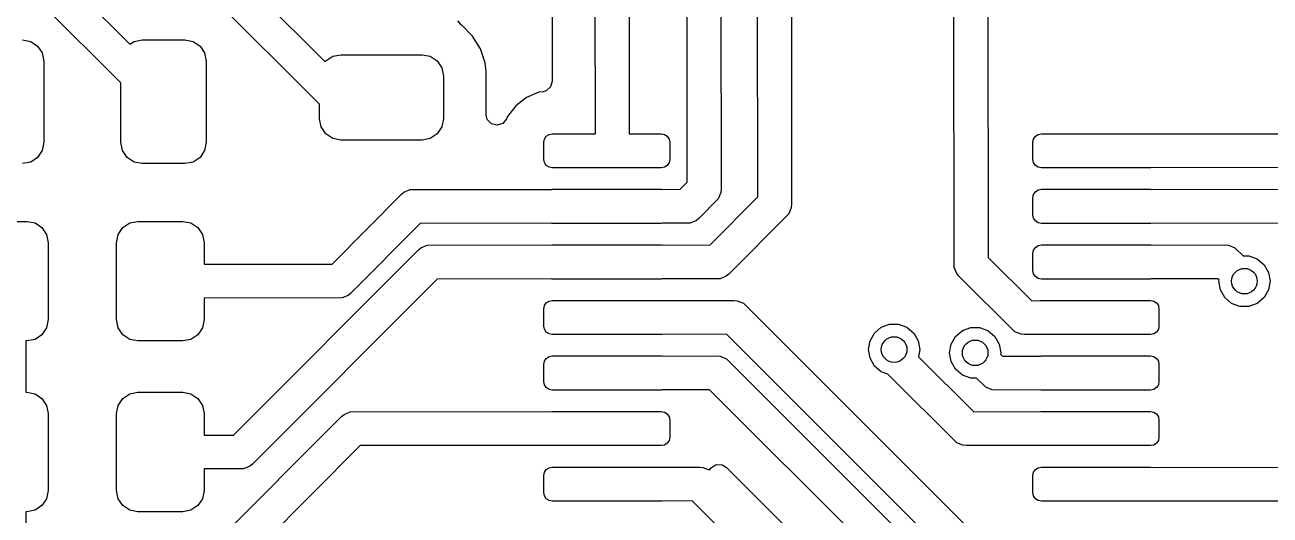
# Model space of a CAD drawing. Extents: x 123.7 to 187.7, y -113.5 to -73.6.
# Drawn here: x 146 to 160.58, y -99.88 to -94.14 of the extents above; entities that cross this region are included whole.
import ezdxf

# ---------------------------------------------------------------- set-up
doc = ezdxf.new("R2010")
doc.units = 0
doc.layers.add('BLACK', color=7, linetype='CONTINUOUS')

msp = doc.modelspace()

# ---------------------------------------------------------------- linework, layer by layer
at = {"layer": 'BLACK', "linetype": 'CONTINUOUS'}
for p, q in [((152.681261, -95.415), (152.677601, -87.557937)), ((153.073778, -87.560975), (153.077436, -95.415)), ((153.756259, -95.979722), (153.752647, -90.632975)), ((154.148832, -90.635929), (154.1525, -96.065)), ((154.58126, -96.153823), (154.577643, -90.657972)), ((154.973828, -90.660933), (154.9775, -96.24)), ((152.177, -90.898826), (152.177, -94.800638)), ((147.202181, -92.262093), (149.518626, -94.573843)), ((149.4525, -95.067588), (146.861079, -92.481421)), ((156.881343, -96.979018), (156.877574, -93.017778)), ((157.273884, -93.139604), (157.277425, -96.86178)), ((146.552373, -93.687095), (147.234062, -94.365946)), ((147.1275, -94.819026), (146.211079, -93.906421)), ((151.115663, -94.142585), (151.071596, -94.093594)), ((151.115489, -94.142807), (151.115663, -94.142585)), ((151.116783, -94.14383), (151.115489, -94.142807)), ((151.118319, -94.145538), (151.116783, -94.14383)), ((151.121156, -94.147288), (151.118319, -94.145538)), ((151.245212, -94.271344), (151.121156, -94.147288)), ((151.337314, -94.420666), (151.245212, -94.271344)), ((145.9775, -94.315), (146.073171, -94.33403)), ((146.073171, -94.33403), (146.154277, -94.388223)), ((146.154277, -94.388223), (146.20847, -94.469329)), ((147.234062, -94.365946), (147.281829, -94.33403)), ((147.281829, -94.33403), (147.3775, -94.315)), ((147.3775, -94.315), (147.8775, -94.315)), ((147.8775, -94.315), (147.973171, -94.33403)), ((147.973171, -94.33403), (148.054277, -94.388223)), ((148.054277, -94.388223), (148.10847, -94.469329)), ((151.391485, -94.584144), (151.337314, -94.420666)), ((146.20847, -94.469329), (146.2275, -94.565)), ((146.2275, -94.565), (146.2275, -95.515)), ((148.10847, -94.469329), (148.1275, -94.565)), ((148.1275, -94.565), (148.1275, -95.515)), ((149.518626, -94.573843), (149.525723, -94.563223)), ((149.525723, -94.563223), (149.606829, -94.50903)), ((149.606829, -94.50903), (149.7025, -94.49)), ((149.7025, -94.49), (150.6525, -94.49)), ((150.6525, -94.49), (150.748171, -94.50903)), ((150.748171, -94.50903), (150.829277, -94.563223)), ((150.829277, -94.563223), (150.88347, -94.644329)), ((150.88347, -94.644329), (150.9025, -94.74)), ((151.392498, -94.5872), (151.391485, -94.584144)), ((151.392499, -94.587203), (151.392498, -94.5872)), ((151.402291, -94.683065), (151.392499, -94.587203)), ((151.402999, -94.689992), (151.402291, -94.683065)), ((151.402999, -95.192238), (151.402999, -94.689992)), ((147.1275, -95.515), (147.1275, -94.819026)), ((150.9025, -94.74), (150.9025, -95.24)), ((152.157315, -94.867677), (152.104511, -94.913432)), ((152.177, -94.800638), (152.157315, -94.867677)), ((151.87466, -94.990463), (151.749218, -95.086718)), ((152.020737, -94.929956), (151.87466, -94.990463)), ((152.020745, -94.929954), (152.020737, -94.929956)), ((152.069185, -94.923577), (152.020745, -94.929954)), ((152.104511, -94.913432), (152.069185, -94.923577)), ((149.4525, -95.24), (149.4525, -95.067588)), ((151.749218, -95.086718), (151.652963, -95.21216)), ((149.47153, -95.335671), (149.4525, -95.24)), ((150.9025, -95.24), (150.88347, -95.335671)), ((151.416113, -95.247736), (151.402999, -95.192238)), ((151.463722, -95.298875), (151.416113, -95.247736)), ((151.531421, -95.316156), (151.463722, -95.298875)), ((151.597716, -95.294093), (151.531421, -95.316156)), ((151.641559, -95.239691), (151.597716, -95.294093)), ((151.652963, -95.21216), (151.641559, -95.239691)), ((149.525723, -95.416777), (149.47153, -95.335671)), ((149.606829, -95.47097), (149.525723, -95.416777)), ((150.829277, -95.416777), (150.748171, -95.47097)), ((150.88347, -95.335671), (150.829277, -95.416777)), ((152.085112, -95.476732), (152.106789, -95.444289)), ((152.106789, -95.444289), (152.139232, -95.422612)), ((152.139232, -95.422612), (152.1775, -95.415)), ((152.1775, -95.415), (152.681261, -95.415)), ((153.077436, -95.415), (153.4525, -95.415)), ((153.4525, -95.415), (153.490768, -95.422612)), ((153.490768, -95.422612), (153.523211, -95.444289)), ((153.523211, -95.444289), (153.544888, -95.476732)), ((157.810112, -95.476732), (157.831789, -95.444289)), ((157.831789, -95.444289), (157.864232, -95.422612)), ((157.864232, -95.422612), (157.9025, -95.415)), ((157.9025, -95.415), (159.1775, -95.415)), ((159.1775, -95.415), (159.192093, -95.417902)), ((159.192093, -95.417902), (161.326028, -95.415)), ((146.2275, -95.515), (146.20847, -95.610671)), ((147.14653, -95.610671), (147.1275, -95.515)), ((148.1275, -95.515), (148.10847, -95.610671)), ((149.7025, -95.49), (149.606829, -95.47097)), ((150.6525, -95.49), (149.7025, -95.49)), ((150.748171, -95.47097), (150.6525, -95.49)), ((152.0775, -95.515), (152.085112, -95.476732)), ((152.0775, -95.715), (152.0775, -95.515)), ((153.544888, -95.476732), (153.5525, -95.515)), ((153.5525, -95.515), (153.5525, -95.715)), ((157.8025, -95.515), (157.810112, -95.476732)), ((157.8025, -95.715), (157.8025, -95.515)), ((146.154277, -95.691777), (146.073171, -95.74597)), ((146.20847, -95.610671), (146.154277, -95.691777)), ((147.200723, -95.691777), (147.14653, -95.610671)), ((147.281829, -95.74597), (147.200723, -95.691777)), ((148.054277, -95.691777), (147.973171, -95.74597)), ((148.10847, -95.610671), (148.054277, -95.691777)), ((152.085112, -95.753268), (152.0775, -95.715)), ((153.5525, -95.715), (153.544888, -95.753268)), ((157.810112, -95.753268), (157.8025, -95.715)), ((146.073171, -95.74597), (145.9775, -95.765)), ((147.3775, -95.765), (147.281829, -95.74597)), ((147.8775, -95.765), (147.3775, -95.765)), ((147.973171, -95.74597), (147.8775, -95.765)), ((152.106789, -95.785711), (152.085112, -95.753268)), ((152.139232, -95.807388), (152.106789, -95.785711)), ((152.1775, -95.815), (152.139232, -95.807388)), ((153.4525, -95.815), (152.1775, -95.815)), ((153.490768, -95.807388), (153.4525, -95.815)), ((153.523211, -95.785711), (153.490768, -95.807388)), ((153.544888, -95.753268), (153.523211, -95.785711)), ((157.831789, -95.785711), (157.810112, -95.753268)), ((157.864232, -95.807388), (157.831789, -95.785711)), ((157.9025, -95.815), (157.864232, -95.807388)), ((158.54, -95.815), (157.9025, -95.815)), ((159.1775, -95.815), (158.54, -95.815)), ((159.181889, -95.814126), (159.1775, -95.815)), ((161.239654, -95.811327), (159.181889, -95.814126)), ((153.672687, -96.065314), (153.756259, -95.979722)), ((149.599418, -96.940141), (150.411079, -96.123579)), ((150.411079, -96.123579), (150.441386, -96.098706)), ((150.441386, -96.098706), (150.513482, -96.068843)), ((150.513482, -96.068843), (152.172103, -96.066073)), ((152.172103, -96.066073), (152.1775, -96.065)), ((152.1775, -96.065), (153.4525, -96.065)), ((153.4525, -96.065), (153.45832, -96.066157)), ((153.45832, -96.066157), (153.672687, -96.065314)), ((154.118794, -96.176114), (153.893921, -96.406421)), ((154.024182, -96.715226), (154.58126, -96.153823)), ((154.148657, -96.104018), (154.118794, -96.176114)), ((154.1525, -96.065), (154.148657, -96.104018)), ((157.8025, -96.165), (157.810112, -96.126732)), ((157.8025, -96.365), (157.8025, -96.165)), ((157.810112, -96.126732), (157.831789, -96.094289)), ((157.831789, -96.094289), (157.864232, -96.072612)), ((157.864232, -96.072612), (157.9025, -96.065)), ((157.9025, -96.065), (159.1775, -96.065)), ((159.1775, -96.065), (159.191738, -96.067832)), ((159.191738, -96.067832), (161.1275, -96.065)), ((154.973657, -96.279018), (154.943794, -96.351114)), ((154.9775, -96.24), (154.973657, -96.279018)), ((145.5025, -96.44), (146.0275, -96.44)), ((146.0275, -96.44), (146.123171, -96.45903)), ((146.123171, -96.45903), (146.204277, -96.513223)), ((147.150723, -96.513223), (147.231829, -96.45903)), ((147.231829, -96.45903), (147.3275, -96.44)), ((147.3275, -96.44), (147.8525, -96.44)), ((147.8525, -96.44), (147.948171, -96.45903)), ((147.948171, -96.45903), (148.029277, -96.513223)), ((150.630571, -96.464869), (149.818921, -97.281421)), ((152.163972, -96.462309), (150.630571, -96.464869)), ((152.1775, -96.465), (152.163972, -96.462309)), ((152.815, -96.465), (152.1775, -96.465)), ((153.4525, -96.465), (152.815, -96.465)), ((153.465367, -96.46244), (153.4525, -96.465)), ((153.791518, -96.461157), (153.465367, -96.46244)), ((153.863614, -96.431294), (153.791518, -96.461157)), ((153.893921, -96.406421), (153.863614, -96.431294)), ((154.943794, -96.351114), (154.243921, -97.056421)), ((157.810112, -96.403268), (157.8025, -96.365)), ((157.831789, -96.435711), (157.810112, -96.403268)), ((157.864232, -96.457388), (157.831789, -96.435711)), ((157.9025, -96.465), (157.864232, -96.457388)), ((158.54, -96.465), (157.9025, -96.465)), ((159.1775, -96.465), (158.54, -96.465)), ((159.182224, -96.46406), (159.1775, -96.465)), ((161.041142, -96.46134), (159.182224, -96.46406)), ((146.204277, -96.513223), (146.25847, -96.594329)), ((146.25847, -96.594329), (146.2775, -96.69)), ((147.0775, -96.69), (147.09653, -96.594329)), ((147.09653, -96.594329), (147.150723, -96.513223)), ((148.029277, -96.513223), (148.08347, -96.594329)), ((148.08347, -96.594329), (148.1025, -96.69)), ((146.2775, -96.69), (146.2775, -97.59)), ((147.0775, -97.59), (147.0775, -96.69)), ((148.1025, -96.69), (148.1025, -96.942846)), ((150.609607, -96.773579), (150.639914, -96.748706)), ((150.639914, -96.748706), (150.71201, -96.718843)), ((150.71201, -96.718843), (152.171589, -96.716175)), ((152.171589, -96.716175), (152.1775, -96.715)), ((152.1775, -96.715), (153.4525, -96.715)), ((153.4525, -96.715), (153.46183, -96.716856)), ((153.46183, -96.716856), (154.024182, -96.715226)), ((157.810112, -96.776732), (157.831789, -96.744289)), ((157.831789, -96.744289), (157.864232, -96.722612)), ((157.864232, -96.722612), (157.9025, -96.715)), ((157.9025, -96.715), (159.1775, -96.715)), ((159.1775, -96.715), (159.188261, -96.71714)), ((159.188261, -96.71714), (160.0525, -96.715)), ((160.0525, -96.715), (160.091518, -96.718843)), ((160.091518, -96.718843), (160.163614, -96.748706)), ((160.163614, -96.748706), (160.26155, -96.844558)), ((148.448099, -98.940307), (150.609607, -96.773579)), ((157.277425, -96.86178), (157.788176, -97.368296)), ((157.8025, -96.815), (157.810112, -96.776732)), ((157.8025, -97.015), (157.8025, -96.815)), ((160.26155, -96.844558), (160.329594, -96.844558)), ((160.329594, -96.844558), (160.4275, -96.880192)), ((160.4275, -96.880192), (160.507313, -96.947164)), ((148.1025, -96.942846), (149.599418, -96.940141)), ((156.911206, -97.051114), (156.881343, -96.979018)), ((156.936079, -97.081421), (156.911206, -97.051114)), ((157.810112, -97.053268), (157.8025, -97.015)), ((157.831789, -97.085711), (157.810112, -97.053268)), ((160.507313, -96.947164), (160.559408, -97.037394)), ((160.559408, -97.037394), (160.5775, -97.14)), ((150.828791, -97.114857), (148.667449, -99.281421)), ((152.164514, -97.112416), (150.828791, -97.114857)), ((152.1775, -97.115), (152.164514, -97.112416)), ((152.815, -97.115), (152.1775, -97.115)), ((153.4525, -97.115), (152.815, -97.115)), ((153.461922, -97.113125), (153.4525, -97.115)), ((154.141518, -97.111157), (153.461922, -97.113125)), ((154.213614, -97.081294), (154.141518, -97.111157)), ((154.243921, -97.056421), (154.213614, -97.081294)), ((157.591386, -97.731294), (156.936079, -97.081421)), ((157.864232, -97.107388), (157.831789, -97.085711)), ((157.9025, -97.115), (157.864232, -97.107388)), ((158.54, -97.115), (157.9025, -97.115)), ((159.1775, -97.115), (158.54, -97.115)), ((159.185538, -97.113401), (159.1775, -97.115)), ((159.967319, -97.111464), (159.185538, -97.113401)), ((159.980292, -97.124161), (159.967319, -97.111464)), ((159.9775, -97.14), (159.980292, -97.124161)), ((159.995592, -97.242606), (159.9775, -97.14)), ((160.5775, -97.14), (160.559408, -97.242606)), ((149.716518, -97.336157), (148.1025, -97.339073)), ((148.1025, -97.339073), (148.1025, -97.59)), ((149.788614, -97.306294), (149.716518, -97.336157)), ((149.818921, -97.281421), (149.788614, -97.306294)), ((160.047687, -97.332836), (159.995592, -97.242606)), ((160.1275, -97.399808), (160.047687, -97.332836)), ((160.507313, -97.332836), (160.4275, -97.399808)), ((160.559408, -97.242606), (160.507313, -97.332836)), ((152.0775, -97.465), (152.085112, -97.426732)), ((152.0775, -97.665), (152.0775, -97.465)), ((152.085112, -97.426732), (152.106789, -97.394289)), ((152.106789, -97.394289), (152.139232, -97.372612)), ((152.139232, -97.372612), (152.1775, -97.365)), ((152.1775, -97.365), (153.4525, -97.365)), ((153.4525, -97.365), (153.463123, -97.367113)), ((153.463123, -97.367113), (154.3025, -97.365)), ((154.3025, -97.365), (154.341518, -97.368843)), ((154.341518, -97.368843), (154.413614, -97.398706)), ((154.413614, -97.398706), (157.418921, -100.398578)), ((157.788176, -97.368296), (157.888131, -97.367858)), ((157.888131, -97.367858), (157.9025, -97.365)), ((157.9025, -97.365), (159.1775, -97.365)), ((159.1775, -97.365), (159.215768, -97.372612)), ((159.215768, -97.372612), (159.248211, -97.394289)), ((159.248211, -97.394289), (159.269888, -97.426732)), ((159.269888, -97.426732), (159.2775, -97.465)), ((159.2775, -97.465), (159.2775, -97.665)), ((160.225406, -97.435442), (160.1275, -97.399808)), ((160.329594, -97.435442), (160.225406, -97.435442)), ((160.4275, -97.399808), (160.329594, -97.435442)), ((146.2775, -97.59), (146.25847, -97.685671)), ((147.09653, -97.685671), (147.0775, -97.59)), ((148.1025, -97.59), (148.08347, -97.685671)), ((146.204277, -97.766777), (146.123171, -97.82097)), ((146.25847, -97.685671), (146.204277, -97.766777)), ((147.150723, -97.766777), (147.09653, -97.685671)), ((147.231829, -97.82097), (147.150723, -97.766777)), ((148.029277, -97.766777), (147.948171, -97.82097)), ((148.08347, -97.685671), (148.029277, -97.766777)), ((152.085112, -97.703268), (152.0775, -97.665)), ((152.106789, -97.735711), (152.085112, -97.703268)), ((152.139232, -97.757388), (152.106789, -97.735711)), ((152.1775, -97.765), (152.139232, -97.757388)), ((152.815, -97.765), (152.1775, -97.765)), ((153.4525, -97.765), (152.815, -97.765)), ((153.460671, -97.763374), (153.4525, -97.765)), ((154.21623, -97.761472), (153.460671, -97.763374)), ((157.077682, -100.61775), (154.21623, -97.761472)), ((155.895592, -97.837394), (155.947687, -97.747164)), ((155.947687, -97.747164), (156.0275, -97.680192)), ((156.0275, -97.680192), (156.125406, -97.644558)), ((156.125406, -97.644558), (156.229594, -97.644558)), ((156.229594, -97.644558), (156.3275, -97.680192)), ((156.3275, -97.680192), (156.407313, -97.747164)), ((156.407313, -97.747164), (156.459408, -97.837394)), ((156.896338, -97.785766), (156.976151, -97.718794)), ((156.976151, -97.718794), (157.074057, -97.68316)), ((157.074057, -97.68316), (157.178245, -97.68316)), ((157.178245, -97.68316), (157.276151, -97.718794)), ((157.276151, -97.718794), (157.355964, -97.785766)), ((157.663482, -97.761157), (157.591386, -97.731294)), ((157.7025, -97.765), (157.663482, -97.761157)), ((157.898186, -97.764142), (157.7025, -97.765)), ((157.9025, -97.765), (157.898186, -97.764142)), ((159.1775, -97.765), (157.9025, -97.765)), ((159.215768, -97.757388), (159.1775, -97.765)), ((159.248211, -97.735711), (159.215768, -97.757388)), ((159.269888, -97.703268), (159.248211, -97.735711)), ((159.2775, -97.665), (159.269888, -97.703268)), ((146.0275, -97.84), (146.015, -97.84)), ((146.015, -97.84), (146.015, -98.44)), ((146.123171, -97.82097), (146.0275, -97.84)), ((147.3275, -97.84), (147.231829, -97.82097)), ((147.8525, -97.84), (147.3275, -97.84)), ((147.948171, -97.82097), (147.8525, -97.84)), ((155.8775, -97.94), (155.895592, -97.837394)), ((156.459408, -97.837394), (156.4775, -97.94)), ((156.826151, -97.978602), (156.844243, -97.875996)), ((156.844243, -97.875996), (156.896338, -97.785766)), ((157.355964, -97.785766), (157.408059, -97.875996)), ((157.408059, -97.875996), (157.426151, -97.978602)), ((152.085112, -98.076732), (152.106789, -98.044289)), ((152.106789, -98.044289), (152.139232, -98.022612)), ((152.139232, -98.022612), (152.1775, -98.015)), ((152.1775, -98.015), (153.4525, -98.015)), ((153.4525, -98.015), (153.461841, -98.016858)), ((153.461841, -98.016858), (154.103972, -98.015)), ((154.103972, -98.015), (154.14299, -98.018843)), ((154.14299, -98.018843), (154.215086, -98.048706)), ((154.215086, -98.048706), (156.818921, -100.647107)), ((155.895592, -98.042606), (155.8775, -97.94)), ((155.947687, -98.132836), (155.895592, -98.042606)), ((156.4775, -97.94), (156.462298, -98.026213)), ((156.462298, -98.026213), (157.108632, -98.668534)), ((156.844243, -98.081208), (156.826151, -97.978602)), ((157.426151, -97.978602), (157.423332, -97.994584)), ((157.423332, -97.994584), (157.447695, -98.01845)), ((157.447695, -98.01845), (157.892211, -98.017046)), ((157.892211, -98.017046), (157.9025, -98.015)), ((157.9025, -98.015), (159.1775, -98.015)), ((159.1775, -98.015), (159.215768, -98.022612)), ((159.215768, -98.022612), (159.248211, -98.044289)), ((159.248211, -98.044289), (159.269888, -98.076732)), ((152.0775, -98.115), (152.085112, -98.076732)), ((152.0775, -98.315), (152.0775, -98.115)), ((156.0275, -98.199808), (155.947687, -98.132836)), ((156.102141, -98.226974), (156.0275, -98.199808)), ((156.896338, -98.171438), (156.844243, -98.081208)), ((156.976151, -98.23841), (156.896338, -98.171438)), ((159.269888, -98.076732), (159.2775, -98.115)), ((159.2775, -98.115), (159.2775, -98.315)), ((152.085112, -98.353268), (152.0775, -98.315)), ((152.106789, -98.385711), (152.085112, -98.353268)), ((156.911485, -99.031294), (156.102141, -98.226974)), ((157.074057, -98.274044), (156.976151, -98.23841)), ((157.141954, -98.274044), (157.074057, -98.274044)), ((157.251435, -98.381294), (157.141954, -98.274044)), ((159.269888, -98.353268), (159.248211, -98.385711)), ((159.2775, -98.315), (159.269888, -98.353268)), ((146.015, -98.44), (146.0275, -98.44)), ((146.0275, -98.44), (146.123171, -98.45903)), ((146.123171, -98.45903), (146.204277, -98.513223)), ((147.150723, -98.513223), (147.231829, -98.45903)), ((147.231829, -98.45903), (147.3275, -98.44)), ((147.3275, -98.44), (147.8525, -98.44)), ((147.8525, -98.44), (147.948171, -98.45903)), ((147.948171, -98.45903), (148.029277, -98.513223)), ((152.139232, -98.407388), (152.106789, -98.385711)), ((152.1775, -98.415), (152.139232, -98.407388)), ((152.815, -98.415), (152.1775, -98.415)), ((153.4525, -98.415), (152.815, -98.415)), ((153.461911, -98.413127), (153.4525, -98.415)), ((154.017764, -98.411519), (153.461911, -98.413127)), ((156.477682, -100.866303), (154.017764, -98.411519)), ((157.323531, -98.411157), (157.251435, -98.381294)), ((157.362549, -98.415), (157.323531, -98.411157)), ((157.894058, -98.41332), (157.362549, -98.415)), ((157.9025, -98.415), (157.894058, -98.41332)), ((159.1775, -98.415), (157.9025, -98.415)), ((159.215768, -98.407388), (159.1775, -98.415)), ((159.248211, -98.385711), (159.215768, -98.407388)), ((146.204277, -98.513223), (146.25847, -98.594329)), ((146.25847, -98.594329), (146.2775, -98.69)), ((147.0775, -98.69), (147.09653, -98.594329)), ((147.09653, -98.594329), (147.150723, -98.513223)), ((148.029277, -98.513223), (148.08347, -98.594329)), ((148.08347, -98.594329), (148.1025, -98.69)), ((146.195264, -102.244558), (149.711079, -98.723579)), ((146.2775, -98.69), (146.2775, -99.59)), ((147.0775, -99.59), (147.0775, -98.69)), ((148.1025, -98.69), (148.1025, -98.941669)), ((149.711079, -98.723579), (149.741386, -98.698706)), ((149.741386, -98.698706), (149.813482, -98.668843)), ((149.813482, -98.668843), (152.173369, -98.665821)), ((152.173369, -98.665821), (152.1775, -98.665)), ((152.1775, -98.665), (153.4525, -98.665)), ((153.4525, -98.665), (153.490768, -98.672612)), ((153.490768, -98.672612), (153.523211, -98.694289)), ((153.523211, -98.694289), (153.544888, -98.726732)), ((153.544888, -98.726732), (153.5525, -98.765)), ((153.5525, -98.765), (153.5525, -98.965)), ((157.108632, -98.668534), (157.894487, -98.666593)), ((157.894487, -98.666593), (157.9025, -98.665)), ((157.9025, -98.665), (159.1775, -98.665)), ((159.1775, -98.665), (159.215768, -98.672612)), ((159.215768, -98.672612), (159.248211, -98.694289)), ((159.248211, -98.694289), (159.269888, -98.726732)), ((159.269888, -98.726732), (159.2775, -98.765)), ((159.2775, -98.765), (159.2775, -98.965)), ((148.1025, -98.941669), (148.448099, -98.940307)), ((149.930137, -99.0649), (146.474893, -102.525219)), ((152.16263, -99.062042), (149.930137, -99.0649)), ((152.1775, -99.065), (152.16263, -99.062042)), ((153.4525, -99.065), (152.1775, -99.065)), ((153.490768, -99.057388), (153.4525, -99.065)), ((153.523211, -99.035711), (153.490768, -99.057388)), ((153.544888, -99.003268), (153.523211, -99.035711)), ((153.5525, -98.965), (153.544888, -99.003268)), ((156.983581, -99.061157), (156.911485, -99.031294)), ((157.022599, -99.065), (156.983581, -99.061157)), ((157.891711, -99.062854), (157.022599, -99.065)), ((157.9025, -99.065), (157.891711, -99.062854)), ((159.1775, -99.065), (157.9025, -99.065)), ((159.215768, -99.057388), (159.1775, -99.065)), ((159.248211, -99.035711), (159.215768, -99.057388)), ((159.269888, -99.003268), (159.248211, -99.035711)), ((159.2775, -98.965), (159.269888, -99.003268)), ((148.565046, -99.336157), (148.1025, -99.33798)), ((148.1025, -99.33798), (148.1025, -99.59)), ((148.637142, -99.306294), (148.565046, -99.336157)), ((148.667449, -99.281421), (148.637142, -99.306294)), ((152.0775, -99.415), (152.085112, -99.376732)), ((152.085112, -99.376732), (152.106789, -99.344289)), ((152.106789, -99.344289), (152.139232, -99.322612)), ((152.139232, -99.322612), (152.1775, -99.315)), ((152.1775, -99.315), (153.4525, -99.315)), ((153.4525, -99.315), (153.460072, -99.316506)), ((153.460072, -99.316506), (153.901028, -99.315)), ((153.901028, -99.315), (153.940046, -99.318843)), ((153.940046, -99.318843), (154.012142, -99.348706)), ((154.012142, -99.348706), (154.01364, -99.350199)), ((154.01364, -99.350199), (154.036088, -99.324604)), ((154.036088, -99.324604), (154.09509, -99.28718)), ((154.09509, -99.28718), (154.164958, -99.287596)), ((154.164958, -99.287596), (154.216997, -99.318682)), ((154.216997, -99.318682), (155.940681, -101.042366)), ((157.8025, -99.415), (157.810112, -99.376732)), ((157.810112, -99.376732), (157.831789, -99.344289)), ((157.831789, -99.344289), (157.864232, -99.322612)), ((157.864232, -99.322612), (157.9025, -99.315)), ((157.9025, -99.315), (159.1775, -99.315)), ((159.1775, -99.315), (159.195763, -99.318632)), ((159.195763, -99.318632), (171.124875, -99.315023)), ((152.0775, -99.615), (152.0775, -99.415)), ((157.8025, -99.615), (157.8025, -99.415)), ((146.2775, -99.59), (146.25847, -99.685671)), ((147.09653, -99.685671), (147.0775, -99.59)), ((148.1025, -99.59), (148.08347, -99.685671)), ((152.085112, -99.653268), (152.0775, -99.615)), ((152.106789, -99.685711), (152.085112, -99.653268)), ((157.810112, -99.653268), (157.8025, -99.615)), ((157.831789, -99.685711), (157.810112, -99.653268)), ((146.123171, -99.82097), (146.0275, -99.84)), ((146.204277, -99.766777), (146.123171, -99.82097)), ((146.25847, -99.685671), (146.204277, -99.766777)), ((147.150723, -99.766777), (147.09653, -99.685671)), ((147.231829, -99.82097), (147.150723, -99.766777)), ((147.3275, -99.84), (147.231829, -99.82097)), ((147.948171, -99.82097), (147.8525, -99.84)), ((148.029277, -99.766777), (147.948171, -99.82097)), ((148.08347, -99.685671), (148.029277, -99.766777)), ((152.139232, -99.707388), (152.106789, -99.685711)), ((152.1775, -99.715), (152.139232, -99.707388)), ((152.815, -99.715), (152.1775, -99.715)), ((153.4525, -99.715), (152.815, -99.715)), ((153.463638, -99.712784), (153.4525, -99.715)), ((153.814941, -99.711584), (153.463638, -99.712784)), ((154.778, -100.671663), (153.814941, -99.711584)), ((157.864232, -99.707388), (157.831789, -99.685711)), ((157.9025, -99.715), (157.864232, -99.707388)), ((158.54, -99.715), (157.9025, -99.715)), ((159.1775, -99.715), (158.54, -99.715)), ((159.178471, -99.714806), (159.1775, -99.715)), ((171.241518, -99.711157), (159.178471, -99.714806)), ((146.0275, -99.84), (146.015, -99.84)), ((146.015, -99.84), (146.015, -100.339999)), ((147.8525, -99.84), (147.3275, -99.84))]:
    msp.add_line(p, q, dxfattribs=at)
at = {"layer": 'BLACK'}
for centre in [(160.2775, -97.14), (156.1775, -97.94), (157.126151, -97.978602)]:
    msp.add_circle(centre, 0.15, dxfattribs=at)

doc.saveas('drawing.dxf')
